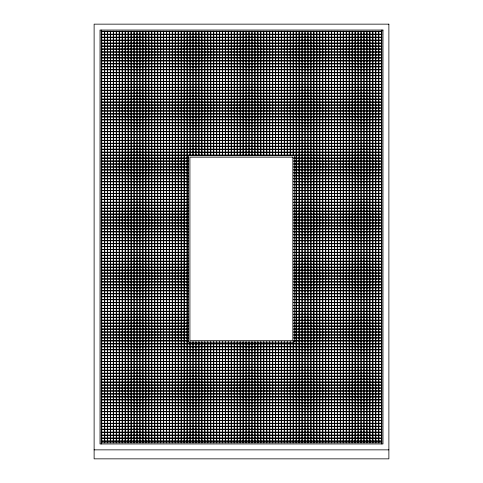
<?xml version="1.0" encoding="UTF-8"?>
<svg xmlns="http://www.w3.org/2000/svg" width="483" height="483" viewBox="0 0 483 483"><rect width="100%" height="100%" fill="white"/><g stroke="black" fill="none" stroke-linecap="round" stroke-linejoin="round"><path stroke-width="0.72" d="M101.195 31.226L381.805 31.226M101.195 31.522L381.805 31.522M101.195 34.172L381.805 34.172M101.195 34.468L381.805 34.468M101.195 37.119L381.805 37.119M101.195 37.414L381.805 37.414M101.195 40.065L381.805 40.065M101.195 40.361L381.805 40.361M101.195 43.017L381.805 43.017M101.195 43.307L381.805 43.307M101.195 45.963L381.805 45.963M101.195 46.259L381.805 46.259M101.195 48.91L381.805 48.91M101.195 49.206L381.805 49.206M101.195 51.856L381.805 51.856M101.195 52.152L381.805 52.152M101.195 54.802L381.805 54.802M101.195 55.098L381.805 55.098M101.195 57.755L381.805 57.755M101.195 58.045L381.805 58.045M101.195 60.701L381.805 60.701M101.195 60.997L381.805 60.997M101.195 63.647L381.805 63.647M101.195 63.943L381.805 63.943M101.195 66.594L381.805 66.594M101.195 66.889L381.805 66.889M101.195 69.546L381.805 69.546M101.195 69.836L381.805 69.836M101.195 72.492L381.805 72.492M101.195 72.788L381.805 72.788M101.195 75.439L381.805 75.439M101.195 75.734L381.805 75.734M101.195 78.385L381.805 78.385M101.195 78.681L381.805 78.681M101.195 81.331L381.805 81.331M101.195 81.627L381.805 81.627M101.195 84.284L381.805 84.284M101.195 84.573L381.805 84.573M101.195 87.23L381.805 87.23M101.195 87.526L381.805 87.526M101.195 90.176L381.805 90.176M101.195 90.472L381.805 90.472M101.195 93.122L381.805 93.122M101.195 93.418L381.805 93.418M101.195 96.069L381.805 96.069M101.195 96.365L381.805 96.365M101.195 99.021L381.805 99.021M101.195 99.317L381.805 99.317M101.195 101.967L381.805 101.967M101.195 102.263L381.805 102.263M101.195 104.914L381.805 104.914M101.195 105.209L381.805 105.209M101.195 107.86L381.805 107.86M101.195 108.156L381.805 108.156M101.195 110.812L381.805 110.812M101.195 111.102L381.805 111.102M101.195 113.759L381.805 113.759M101.195 114.054L381.805 114.054M101.195 116.705L381.805 116.705M101.195 117.001L381.805 117.001M101.195 119.651L381.805 119.651M101.195 119.947L381.805 119.947M101.195 122.597L381.805 122.597M101.195 122.893L381.805 122.893M101.195 125.55L381.805 125.55M101.195 125.84L381.805 125.84M101.195 128.496L381.805 128.496M101.195 128.792L381.805 128.792M101.195 131.442L381.805 131.442M101.195 131.738L381.805 131.738M101.195 134.389L381.805 134.389M101.195 134.685L381.805 134.685M101.195 137.341L381.805 137.341M101.195 137.631L381.805 137.631M101.195 140.287L381.805 140.287M101.195 140.583L381.805 140.583M101.195 143.234L381.805 143.234M101.195 143.529L381.805 143.529M101.195 146.18L381.805 146.18M101.195 146.476L381.805 146.476M101.195 149.126L381.805 149.126M101.195 149.422L381.805 149.422M101.195 152.079L381.805 152.079M101.195 152.368L381.805 152.368M101.195 155.025L381.805 155.025M101.195 155.321L381.805 155.321M101.195 157.971L188.696 157.971M293.549 157.971L381.805 157.971M101.195 158.267L188.696 158.267M293.549 158.267L381.805 158.267M101.195 160.917L188.696 160.917M293.549 160.917L381.805 160.917M101.195 161.213L188.696 161.213M293.549 161.213L381.805 161.213M101.195 163.864L188.696 163.864M293.549 163.864L381.805 163.864M101.195 164.16L188.696 164.16M293.549 164.16L381.805 164.16M101.195 166.816L188.696 166.816M293.549 166.816L381.805 166.816M101.195 167.112L188.696 167.112M293.549 167.112L381.805 167.112M101.195 169.762L188.696 169.762M293.549 169.762L381.805 169.762M101.195 170.058L188.696 170.058M293.549 170.058L381.805 170.058M101.195 172.709L188.696 172.709M293.549 172.709L381.805 172.709M101.195 173.005L188.696 173.005M293.549 173.005L381.805 173.005M101.195 175.655L188.696 175.655M293.549 175.655L381.805 175.655M101.195 175.951L188.696 175.951M293.549 175.951L381.805 175.951M101.195 178.607L188.696 178.607M293.549 178.607L381.805 178.607M101.195 178.897L188.696 178.897M293.549 178.897L381.805 178.897M101.195 181.554L188.696 181.554M293.549 181.554L381.805 181.554M101.195 181.85L188.696 181.85M293.549 181.85L381.805 181.85M101.195 184.5L188.696 184.5M293.549 184.5L381.805 184.5M101.195 184.796L188.696 184.796M293.549 184.796L381.805 184.796M101.195 187.446L188.696 187.446M293.549 187.446L381.805 187.446M101.195 187.742L188.696 187.742M293.549 187.742L381.805 187.742M101.195 190.393L188.696 190.393M293.549 190.393L381.805 190.393M101.195 190.688L188.696 190.688M293.549 190.688L381.805 190.688M101.195 193.345L188.696 193.345M293.549 193.345L381.805 193.345M101.195 193.635L188.696 193.635M293.549 193.635L381.805 193.635M101.195 196.291L188.696 196.291M293.549 196.291L381.805 196.291M101.195 196.587L188.696 196.587M293.549 196.587L381.805 196.587M101.195 199.238L188.696 199.238M293.549 199.238L381.805 199.238M101.195 199.533L188.696 199.533M293.549 199.533L381.805 199.533M101.195 202.184L188.696 202.184M293.549 202.184L381.805 202.184M101.195 202.48L188.696 202.48M293.549 202.48L381.805 202.48M101.195 205.136L188.696 205.136M293.549 205.136L381.805 205.136M101.195 205.426L188.696 205.426M293.549 205.426L381.805 205.426M101.195 208.082L188.696 208.082M293.549 208.082L381.805 208.082M101.195 208.378L188.696 208.378M293.549 208.378L381.805 208.378M101.195 211.029L188.696 211.029M293.549 211.029L381.805 211.029M101.195 211.325L188.696 211.325M293.549 211.325L381.805 211.325M101.195 213.975L188.696 213.975M293.549 213.975L381.805 213.975M101.195 214.271L188.696 214.271M293.549 214.271L381.805 214.271M101.195 216.921L188.696 216.921M293.549 216.921L381.805 216.921M101.195 217.217L188.696 217.217M293.549 217.217L381.805 217.217M101.195 219.874L188.696 219.874M293.549 219.874L381.805 219.874M101.195 220.163L188.696 220.163M293.549 220.163L381.805 220.163M101.195 222.82L188.696 222.82M293.549 222.82L381.805 222.82M101.195 223.116L188.696 223.116M293.549 223.116L381.805 223.116M101.195 225.766L188.696 225.766M293.549 225.766L381.805 225.766M101.195 226.062L188.696 226.062M293.549 226.062L381.805 226.062M101.195 228.713L188.696 228.713M293.549 228.713L381.805 228.713M101.195 229.008L188.696 229.008M293.549 229.008L381.805 229.008M101.195 231.659L188.696 231.659M293.549 231.659L381.805 231.659M101.195 231.955L188.696 231.955M293.549 231.955L381.805 231.955M101.195 234.611L188.696 234.611M293.549 234.611L381.805 234.611M101.195 234.901L188.696 234.901M293.549 234.901L381.805 234.901M101.195 237.558L188.696 237.558M293.549 237.558L381.805 237.558M101.195 237.853L188.696 237.853M293.549 237.853L381.805 237.853M101.195 240.504L188.696 240.504M293.549 240.504L381.805 240.504M101.195 240.8L188.696 240.8M293.549 240.8L381.805 240.8M101.195 243.45L188.696 243.45M293.549 243.45L381.805 243.45M101.195 243.746L188.696 243.746M293.549 243.746L381.805 243.746M101.195 246.402L188.696 246.402M293.549 246.402L381.805 246.402M101.195 246.692L188.696 246.692M293.549 246.692L381.805 246.692M101.195 249.349L188.696 249.349M293.549 249.349L381.805 249.349M101.195 249.645L188.696 249.645M293.549 249.645L381.805 249.645M101.195 252.295L188.696 252.295M293.549 252.295L381.805 252.295M101.195 252.591L188.696 252.591M293.549 252.591L381.805 252.591M101.195 255.241L188.696 255.241M293.549 255.241L381.805 255.241M101.195 255.537L188.696 255.537M293.549 255.537L381.805 255.537M101.195 258.188L188.696 258.188M293.549 258.188L381.805 258.188M101.195 258.483L188.696 258.483M293.549 258.483L381.805 258.483M101.195 261.14L188.696 261.14M293.549 261.14L381.805 261.14M101.195 261.43L188.696 261.43M293.549 261.43L381.805 261.43M101.195 264.086L188.696 264.086M293.549 264.086L381.805 264.086M101.195 264.382L188.696 264.382M293.549 264.382L381.805 264.382M101.195 267.033L188.696 267.033M293.549 267.033L381.805 267.033M101.195 267.328L188.696 267.328M293.549 267.328L381.805 267.328M101.195 269.979L188.696 269.979M293.549 269.979L381.805 269.979M101.195 270.275L188.696 270.275M293.549 270.275L381.805 270.275M101.195 272.925L188.696 272.925M293.549 272.925L381.805 272.925M101.195 273.221L188.696 273.221M293.549 273.221L381.805 273.221M101.195 275.878L188.696 275.878M293.549 275.878L381.805 275.878M101.195 276.173L188.696 276.173M293.549 276.173L381.805 276.173M101.195 278.824L188.696 278.824M293.549 278.824L381.805 278.824M101.195 279.12L188.696 279.12M293.549 279.12L381.805 279.12M101.195 281.77L188.696 281.77M293.549 281.77L381.805 281.77M101.195 282.066L188.696 282.066M293.549 282.066L381.805 282.066M101.195 284.716L188.696 284.716M293.549 284.716L381.805 284.716M101.195 285.012L188.696 285.012M293.549 285.012L381.805 285.012M101.195 287.669L188.696 287.669M293.549 287.669L381.805 287.669M101.195 287.959L188.696 287.959M293.549 287.959L381.805 287.959M101.195 290.615L188.696 290.615M293.549 290.615L381.805 290.615M101.195 290.911L188.696 290.911M293.549 290.911L381.805 290.911M101.195 293.561L188.696 293.561M293.549 293.561L381.805 293.561M101.195 293.857L188.696 293.857M293.549 293.857L381.805 293.857M101.195 296.508L188.696 296.508M293.549 296.508L381.805 296.508M101.195 296.804L188.696 296.804M293.549 296.804L381.805 296.804M101.195 299.454L188.696 299.454M293.549 299.454L381.805 299.454M101.195 299.75L188.696 299.75M293.549 299.75L381.805 299.75M101.195 302.406L188.696 302.406M293.549 302.406L381.805 302.406M101.195 302.696L188.696 302.696M293.549 302.696L381.805 302.696M101.195 305.353L188.696 305.353M293.549 305.353L381.805 305.353M101.195 305.648L188.696 305.648M293.549 305.648L381.805 305.648M101.195 308.299L188.696 308.299M293.549 308.299L381.805 308.299M101.195 308.595L188.696 308.595M293.549 308.595L381.805 308.595M101.195 311.245L188.696 311.245M293.549 311.245L381.805 311.245M101.195 311.541L188.696 311.541M293.549 311.541L381.805 311.541M101.195 314.198L188.696 314.198M293.549 314.198L381.805 314.198M101.195 314.487L188.696 314.487M293.549 314.487L381.805 314.487M101.195 317.144L188.696 317.144M293.549 317.144L381.805 317.144M101.195 317.44L188.696 317.44M293.549 317.44L381.805 317.44M101.195 320.09L188.696 320.09M293.549 320.09L381.805 320.09M101.195 320.386L188.696 320.386M293.549 320.386L381.805 320.386M101.195 323.036L188.696 323.036M293.549 323.036L381.805 323.036M101.195 323.332L188.696 323.332M293.549 323.332L381.805 323.332M101.195 325.983L188.696 325.983M293.549 325.983L381.805 325.983M101.195 326.279L188.696 326.279M293.549 326.279L381.805 326.279M101.195 328.935L188.696 328.935M293.549 328.935L381.805 328.935M101.195 329.225L188.696 329.225M293.549 329.225L381.805 329.225M101.195 331.881L188.696 331.881M293.549 331.881L381.805 331.881M101.195 332.177L188.696 332.177M293.549 332.177L381.805 332.177M101.195 334.828L188.696 334.828M293.549 334.828L381.805 334.828M101.195 335.124L188.696 335.124M293.549 335.124L381.805 335.124M101.195 337.774L188.696 337.774M293.549 337.774L381.805 337.774M101.195 338.07L188.696 338.07M293.549 338.07L381.805 338.07M101.195 340.72L188.696 340.72M293.549 340.72L381.805 340.72M101.195 341.016L188.696 341.016M293.549 341.016L381.805 341.016M101.195 343.673L381.805 343.673M101.195 343.968L381.805 343.968M101.195 346.619L381.805 346.619M101.195 346.915L381.805 346.915M101.195 349.565L381.805 349.565M101.195 349.861L381.805 349.861M101.195 352.512L381.805 352.512M101.195 352.807L381.805 352.807M101.195 355.464L381.805 355.464M101.195 355.754L381.805 355.754M101.195 358.41L381.805 358.41M101.195 358.706L381.805 358.706M101.195 361.356L381.805 361.356M101.195 361.652L381.805 361.652M101.195 364.303L381.805 364.303M101.195 364.599L381.805 364.599M101.195 367.249L381.805 367.249M101.195 367.545L381.805 367.545M101.195 370.201L381.805 370.201M101.195 370.491L381.805 370.491M101.195 373.148L381.805 373.148M101.195 373.444L381.805 373.444M101.195 376.094L381.805 376.094M101.195 376.39L381.805 376.39M101.195 379.04L381.805 379.04M101.195 379.336L381.805 379.336M101.195 381.993L381.805 381.993M101.195 382.282L381.805 382.282M101.195 384.939L381.805 384.939M101.195 385.235L381.805 385.235M101.195 387.885L381.805 387.885M101.195 388.181L381.805 388.181M101.195 390.832L381.805 390.832M101.195 391.127L381.805 391.127M101.195 393.778L381.805 393.778M101.195 394.074L381.805 394.074M101.195 396.73L381.805 396.73M101.195 397.02L381.805 397.02M101.195 399.676L381.805 399.676M101.195 399.972L381.805 399.972M101.195 402.623L381.805 402.623M101.195 402.919L381.805 402.919M101.195 405.569L381.805 405.569M101.195 405.865L381.805 405.865M101.195 408.515L381.805 408.515M101.195 408.811L381.805 408.811M101.195 411.468L381.805 411.468M101.195 411.757L381.805 411.757M101.195 414.414L381.805 414.414M101.195 414.71L381.805 414.71M101.195 417.36L381.805 417.36M101.195 417.656L381.805 417.656M101.195 420.307L381.805 420.307M101.195 420.602L381.805 420.602M101.195 423.259L381.805 423.259M101.195 423.549L381.805 423.549M101.195 426.205L381.805 426.205M101.195 426.501L381.805 426.501M101.195 429.152L381.805 429.152M101.195 429.447L381.805 429.447M101.195 432.098L381.805 432.098M101.195 432.394L381.805 432.394M101.195 435.044L381.805 435.044M101.195 435.34L381.805 435.34M101.195 437.996L381.805 437.996M101.195 438.286L381.805 438.286M101.195 440.943L381.805 440.943M101.195 441.239L381.805 441.239M101.195 442.784L381.805 442.784M94.119 449.86L388.881 449.86M381.805 30.043L381.805 443.968M381.51 31.226L381.51 442.784M378.859 31.226L378.859 442.784M378.563 31.226L378.563 442.784M375.913 31.226L375.913 442.784M375.617 31.226L375.617 442.784M372.961 31.226L372.961 442.784M372.671 31.226L372.671 442.784M370.014 31.226L370.014 442.784M369.718 31.226L369.718 442.784M367.068 31.226L367.068 442.784M366.772 31.226L366.772 442.784M364.122 31.226L364.122 442.784M363.826 31.226L363.826 442.784M361.175 31.226L361.175 442.784M360.879 31.226L360.879 442.784M358.223 31.226L358.223 442.784M357.933 31.226L357.933 442.784M355.277 31.226L355.277 442.784M354.981 31.226L354.981 442.784M352.33 31.226L352.33 442.784M352.035 31.226L352.035 442.784M349.384 31.226L349.384 442.784M349.088 31.226L349.088 442.784M346.438 31.226L346.438 442.784M346.142 31.226L346.142 442.784M343.485 31.226L343.485 442.784M343.19 31.226L343.19 442.784M340.539 31.226L340.539 442.784M340.243 31.226L340.243 442.784M337.593 31.226L337.593 442.784M337.297 31.226L337.297 442.784M334.647 31.226L334.647 442.784M334.351 31.226L334.351 442.784M331.694 31.226L331.694 442.784M331.404 31.226L331.404 442.784M328.748 31.226L328.748 442.784M328.452 31.226L328.452 442.784M325.802 31.226L325.802 442.784M325.506 31.226L325.506 442.784M322.855 31.226L322.855 442.784M322.559 31.226L322.559 442.784M319.909 31.226L319.909 442.784M319.613 31.226L319.613 442.784M316.957 31.226L316.957 442.784M316.667 31.226L316.667 442.784M314.01 31.226L314.01 442.784M313.715 31.226L313.715 442.784M311.064 31.226L311.064 442.784M310.768 31.226L310.768 442.784M308.118 31.226L308.118 442.784M307.822 31.226L307.822 442.784M305.165 31.226L305.165 442.784M304.876 31.226L304.876 442.784M302.219 31.226L302.219 442.784M301.923 31.226L301.923 442.784M299.273 31.226L299.273 442.784M298.977 31.226L298.977 442.784M296.327 31.226L296.327 442.784M296.031 31.226L296.031 442.784M293.38 31.226L293.38 155.598M293.38 341.777L293.38 442.784M293.084 31.226L293.084 155.598M293.084 341.777L293.084 442.784M290.428 31.226L290.428 155.598M290.428 341.777L290.428 442.784M290.138 31.226L290.138 155.598M290.138 341.777L290.138 442.784M287.482 31.226L287.482 155.598M287.482 341.777L287.482 442.784M287.186 31.226L287.186 155.598M287.186 341.777L287.186 442.784M284.535 31.226L284.535 155.598M284.535 341.777L284.535 442.784M284.239 31.226L284.239 155.598M284.239 341.777L284.239 442.784M281.589 31.226L281.589 155.598M281.589 341.777L281.589 442.784M281.293 31.226L281.293 155.598M281.293 341.777L281.293 442.784M278.643 31.226L278.643 155.598M278.643 341.777L278.643 442.784M278.347 31.226L278.347 155.598M278.347 341.777L278.347 442.784M275.69 31.226L275.69 155.598M275.69 341.777L275.69 442.784M275.401 31.226L275.401 155.598M275.401 341.777L275.401 442.784M272.744 31.226L272.744 155.598M272.744 341.777L272.744 442.784M272.448 31.226L272.448 155.598M272.448 341.777L272.448 442.784M269.798 31.226L269.798 155.598M269.798 341.777L269.798 442.784M269.502 31.226L269.502 155.598M269.502 341.777L269.502 442.784M266.851 31.226L266.851 155.598M266.851 341.777L266.851 442.784M266.556 31.226L266.556 155.598M266.556 341.777L266.556 442.784M263.899 31.226L263.899 155.598M263.899 341.777L263.899 442.784M263.609 31.226L263.609 155.598M263.609 341.777L263.609 442.784M260.953 31.226L260.953 155.598M260.953 341.777L260.953 442.784M260.657 31.226L260.657 155.598M260.657 341.777L260.657 442.784M258.007 31.226L258.007 155.598M258.007 341.777L258.007 442.784M257.711 31.226L257.711 155.598M257.711 341.777L257.711 442.784M255.06 31.226L255.06 155.598M255.06 341.777L255.06 442.784M254.764 31.226L254.764 155.598M254.764 341.777L254.764 442.784M252.114 31.226L252.114 155.598M252.114 341.777L252.114 442.784M251.818 31.226L251.818 155.598M251.818 341.777L251.818 442.784M249.162 31.226L249.162 155.598M249.162 341.777L249.162 442.784M248.872 31.226L248.872 155.598M248.872 341.777L248.872 442.784M246.215 31.226L246.215 155.598M246.215 341.777L246.215 442.784M245.919 31.226L245.919 155.598M245.919 341.777L245.919 442.784M243.269 31.226L243.269 155.598M243.269 341.777L243.269 442.784M242.973 31.226L242.973 155.598M242.973 341.777L242.973 442.784M240.323 31.226L240.323 155.598M240.323 341.777L240.323 442.784M240.027 31.226L240.027 155.598M240.027 341.777L240.027 442.784M237.376 31.226L237.376 155.598M237.376 341.777L237.376 442.784M237.081 31.226L237.081 155.598M237.081 341.777L237.081 442.784M234.424 31.226L234.424 155.598M234.424 341.777L234.424 442.784M234.128 31.226L234.128 155.598M234.128 341.777L234.128 442.784M231.478 31.226L231.478 155.598M231.478 341.777L231.478 442.784M231.182 31.226L231.182 155.598M231.182 341.777L231.182 442.784M228.531 31.226L228.531 155.598M228.531 341.777L228.531 442.784M228.236 31.226L228.236 155.598M228.236 341.777L228.236 442.784M225.585 31.226L225.585 155.598M225.585 341.777L225.585 442.784M225.289 31.226L225.289 155.598M225.289 341.777L225.289 442.784M222.633 31.226L222.633 155.598M222.633 341.777L222.633 442.784M222.343 31.226L222.343 155.598M222.343 341.777L222.343 442.784M219.687 31.226L219.687 155.598M219.687 341.777L219.687 442.784M219.391 31.226L219.391 155.598M219.391 341.777L219.391 442.784M216.74 31.226L216.74 155.598M216.74 341.777L216.74 442.784M216.444 31.226L216.444 155.598M216.444 341.777L216.444 442.784M213.794 31.226L213.794 155.598M213.794 341.777L213.794 442.784M213.498 31.226L213.498 155.598M213.498 341.777L213.498 442.784M210.848 31.226L210.848 155.598M210.848 341.777L210.848 442.784M210.552 31.226L210.552 155.598M210.552 341.777L210.552 442.784M207.895 31.226L207.895 155.598M207.895 341.777L207.895 442.784M207.605 31.226L207.605 155.598M207.605 341.777L207.605 442.784M204.949 31.226L204.949 155.598M204.949 341.777L204.949 442.784M204.653 31.226L204.653 155.598M204.653 341.777L204.653 442.784M202.003 31.226L202.003 155.598M202.003 341.777L202.003 442.784M201.707 31.226L201.707 155.598M201.707 341.777L201.707 442.784M199.056 31.226L199.056 155.598M199.056 341.777L199.056 442.784M198.761 31.226L198.761 155.598M198.761 341.777L198.761 442.784M196.104 31.226L196.104 155.598M196.104 341.777L196.104 442.784M195.814 31.226L195.814 155.598M195.814 341.777L195.814 442.784M193.158 31.226L193.158 155.598M193.158 341.777L193.158 442.784M192.862 31.226L192.862 155.598M192.862 341.777L192.862 442.784M190.211 31.226L190.211 155.598M190.211 341.777L190.211 442.784M189.916 31.226L189.916 155.598M189.916 341.777L189.916 442.784M187.265 31.226L187.265 442.784M186.969 31.226L186.969 442.784M184.319 31.226L184.319 442.784M184.023 31.226L184.023 442.784M181.367 31.226L181.367 442.784M181.077 31.226L181.077 442.784M178.42 31.226L178.42 442.784M178.124 31.226L178.124 442.784M175.474 31.226L175.474 442.784M175.178 31.226L175.178 442.784M172.528 31.226L172.528 442.784M172.232 31.226L172.232 442.784M169.581 31.226L169.581 442.784M169.285 31.226L169.285 442.784M166.629 31.226L166.629 442.784M166.333 31.226L166.333 442.784M163.683 31.226L163.683 442.784M163.387 31.226L163.387 442.784M160.736 31.226L160.736 442.784M160.441 31.226L160.441 442.784M157.79 31.226L157.79 442.784M157.494 31.226L157.494 442.784M154.838 31.226L154.838 442.784M154.548 31.226L154.548 442.784M151.891 31.226L151.891 442.784M151.596 31.226L151.596 442.784M148.945 31.226L148.945 442.784M148.649 31.226L148.649 442.784M145.999 31.226L145.999 442.784M145.703 31.226L145.703 442.784M143.053 31.226L143.053 442.784M142.757 31.226L142.757 442.784M140.1 31.226L140.1 442.784M139.81 31.226L139.81 442.784M137.154 31.226L137.154 442.784M136.858 31.226L136.858 442.784M134.208 31.226L134.208 442.784M133.912 31.226L133.912 442.784M131.261 31.226L131.261 442.784M130.965 31.226L130.965 442.784M128.309 31.226L128.309 442.784M128.019 31.226L128.019 442.784M125.363 31.226L125.363 442.784M125.067 31.226L125.067 442.784M122.416 31.226L122.416 442.784M122.121 31.226L122.121 442.784M119.47 31.226L119.47 442.784M119.174 31.226L119.174 442.784M116.524 31.226L116.524 442.784M116.228 31.226L116.228 442.784M113.571 31.226L113.571 442.784M113.282 31.226L113.282 442.784M110.625 31.226L110.625 442.784M110.329 31.226L110.329 442.784M107.679 31.226L107.679 442.784M107.383 31.226L107.383 442.784M104.733 31.226L104.733 442.784M104.437 31.226L104.437 442.784M101.786 31.226L101.786 442.784M101.49 31.226L101.49 442.784M101.195 30.043L101.195 443.968M388.881 24.15L94.119 24.15L94.119 458.85L388.881 458.85L388.881 24.15M382.983 30.043L100.017 30.043L100.017 443.968L382.983 443.968L382.983 30.043M294.292 155.689L188.442 155.689L188.442 342.127L294.292 342.127L294.292 155.689M292.819 157.162L189.916 157.162L189.916 340.654L292.819 340.654L292.819 157.162"/></g></svg>
